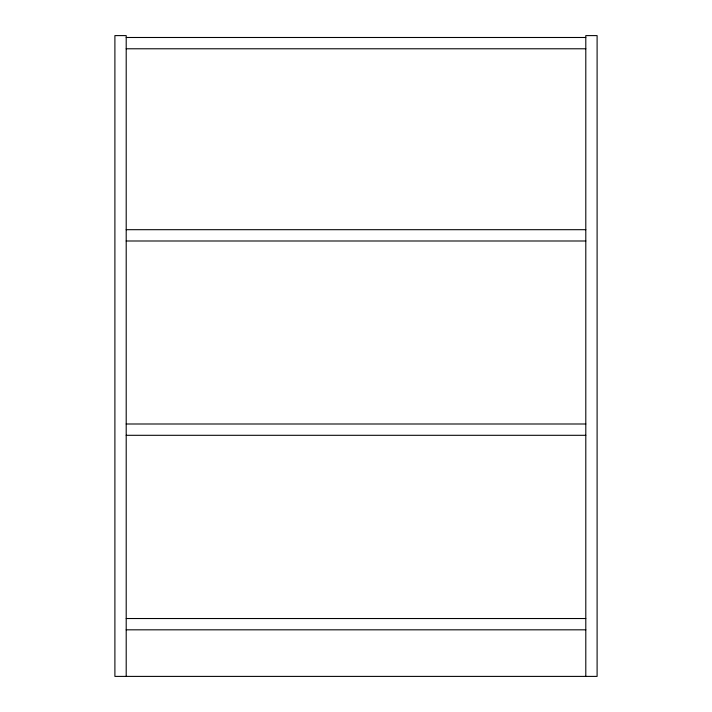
<?xml version="1.0" encoding="UTF-8"?>
<svg xmlns="http://www.w3.org/2000/svg" width="712" height="712" viewBox="0 0 712 712"><rect width="100%" height="100%" fill="white"/><g stroke="black" fill="none" stroke-linecap="round" stroke-linejoin="round"><path stroke-width="1.07" d="M126.202 37.487L585.798 37.487M126.202 48.781L585.798 48.781M126.202 229.691L585.798 229.691M126.202 240.994L585.798 240.994M126.202 423.996L585.798 423.996M126.202 435.299L585.798 435.299M126.202 618.523L585.798 618.523M126.202 629.826L585.798 629.826M585.798 676.4L585.798 35.6L597.101 35.6L597.101 676.4L114.899 676.4L114.899 35.6L126.202 35.6L126.202 676.4"/></g></svg>
